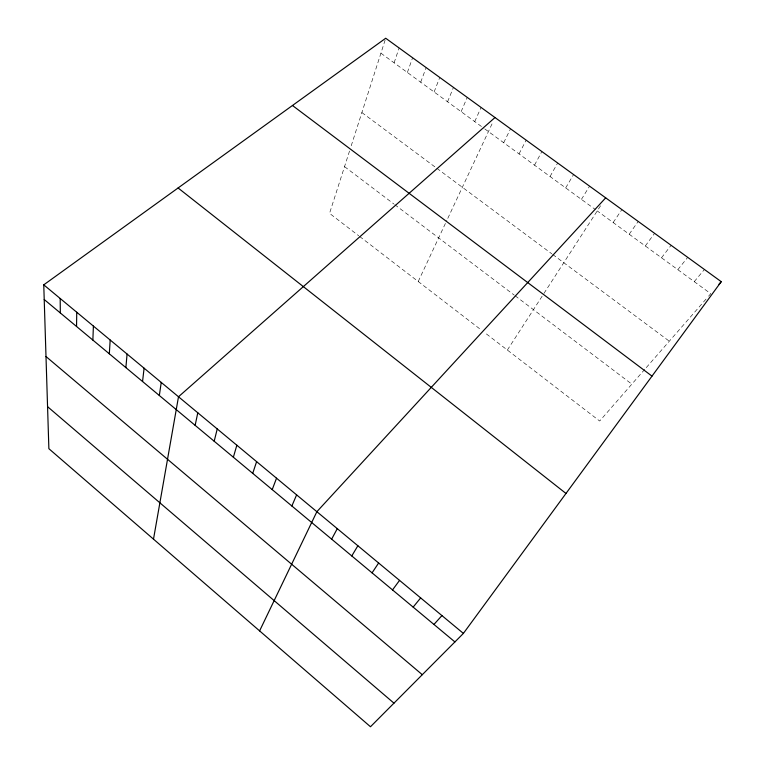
<?xml version="1.0" encoding="UTF-8"?>
<svg xmlns="http://www.w3.org/2000/svg" width="765" height="765" viewBox="0 0 765 765"><rect width="100%" height="100%" fill="white"/><g stroke="black" fill="none" stroke-linecap="round" stroke-linejoin="round"><path stroke-width="0.57" stroke-dasharray="3.83 2.87" d="M349.529 151.049L329.543 213.349L358.756 235.811M351.221 145.78L385.369 39.321M394.109 62.816L399.12 47.975M407.372 72.484L412.603 57.758M420.702 82.199L426.153 67.588M434.109 91.972L439.77 77.466M447.573 101.793L453.463 87.401M461.123 111.671L467.233 97.394M474.73 121.597L481.08 107.435M418.216 281.52L446.856 220.358M447.783 218.388L492.976 121.855M503.695 142.711L510.523 128.797M519.053 153.908L526.148 140.129M534.506 165.173L541.859 151.537M550.045 176.514L557.675 163.002M565.679 187.913L573.578 174.544M581.41 199.378L589.586 186.163M507.358 350.045L543.351 294.334M543.944 293.416L600.86 205.316M613.157 222.529L621.888 209.6M629.184 234.214L638.192 221.429M645.297 245.967L654.601 233.325M661.515 257.786L671.106 245.297M677.828 269.682L687.716 257.346M694.238 281.654L704.422 269.471M644.79 369.304L599.674 421.027L485.249 333.052M646.253 367.63L707.845 297.03M708.572 296.198L710.752 293.693L597.236 210.92M380.922 53.196L483.863 128.252M484.771 128.912L595.38 209.562M361.874 112.56L435.945 167.65M436.853 168.319L551.804 253.817M552.722 254.496L669.308 341.209M344.527 166.627L393.87 203.987M394.778 204.676L514.214 295.099M515.132 295.787L631.842 384.154M359.674 236.519L481.568 330.222"/><path stroke-width="1.15" d="M76.548 326.473L76.739 312.225M92.871 340.09L93.397 326.072M109.319 353.793L110.179 340.004M125.881 367.602L127.076 354.042M142.548 381.505L144.097 368.185M159.34 395.505L161.233 382.424M153.497 539.153L178.503 396.758L494.993 117.533M195.142 425.35L197.791 412.784M214.181 441.223L217.241 428.945M233.373 457.221L236.844 445.23M252.718 473.353L256.61 461.649M272.216 489.61L276.538 478.192M291.867 505.99L296.619 494.879M259.603 630.886L316.873 511.699L605.689 197.839M331.647 539.153L337.289 528.663M351.776 555.945L357.877 545.761M372.067 572.861L378.627 563.002M463.389 633.41L721.242 281.673L385.713 38.25L43.758 284.838L48.874 448.692L370.48 726.75L463.389 633.41L43.758 284.838M392.531 589.92L399.55 580.386M413.157 607.114L420.654 597.914M718.995 284.255L721.242 281.673M433.946 624.45L441.931 615.586M292.469 105.493L652 376.131M178.092 187.97L565.985 493.463M44.217 299.526L454.917 641.931M45.996 356.528L422.299 674.701M47.564 406.674L393.965 703.159M60.186 298.484L60.33 312.952"/></g></svg>
